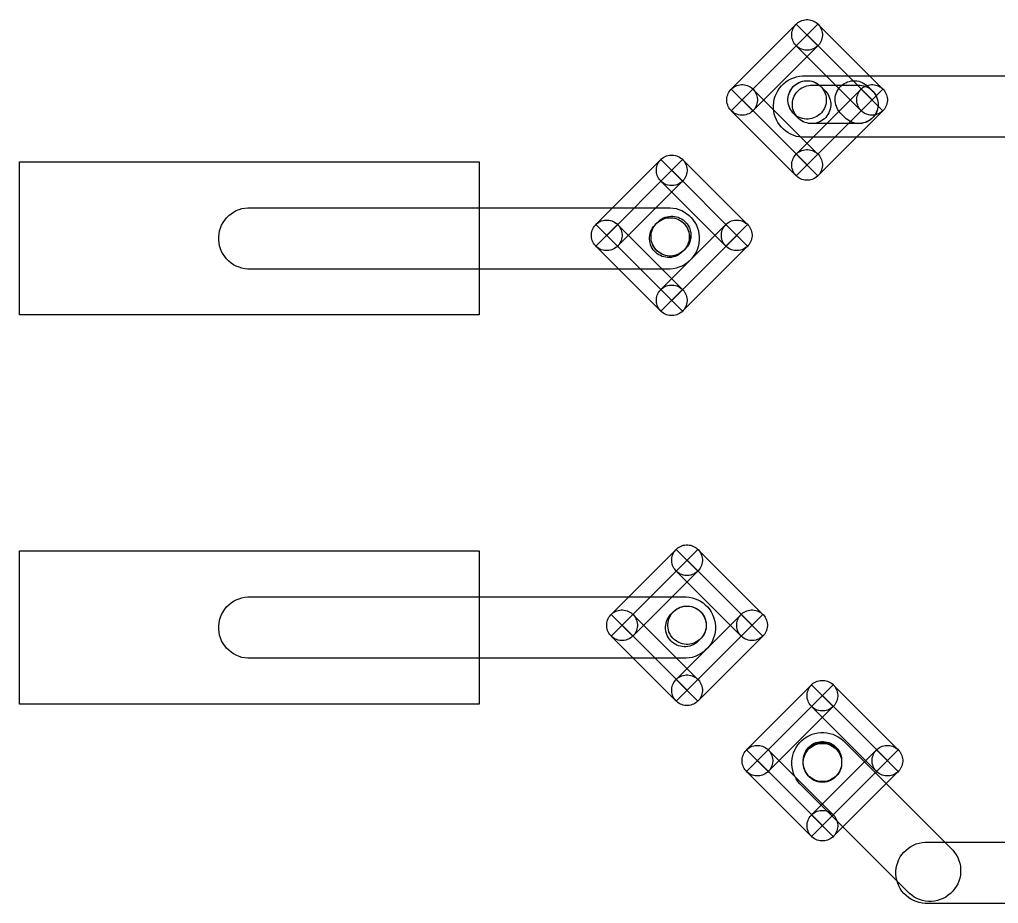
# Model space of a CAD drawing. Extents: x 125179 to 173800, y -108200 to -87800.
# Drawn here: x 125179 to 131569, y -101100 to -95332 of the extents above; entities that cross this region are included whole.
import ezdxf

# ---------------------------------------------------------------- set-up
doc = ezdxf.new("R2010")
doc.units = 0
doc.layers.add('L2D0_Cu1', color=1, linetype='CONTINUOUS')

msp = doc.modelspace()

# ---------------------------------------------------------------- linework, layer by layer
at = {"layer": 'L2D0_Cu1'}
for points in [[(130314.985, -95531.974), (130305.219, -95531.012), (130295.594, -95529.097), (130286.203, -95526.248), (130277.136, -95522.493), (130268.482, -95517.867), (130260.322, -95512.415), (130252.736, -95506.189), (130245.797, -95499.25), (130239.571, -95491.664), (130234.119, -95483.504), (130229.493, -95474.85), (130225.738, -95465.783), (130222.889, -95456.392), (130220.974, -95446.767), (130220.012, -95437.001), (130220.012, -95427.187), (130220.974, -95417.421), (130222.889, -95407.796), (130225.738, -95398.405), (130229.493, -95389.338), (130234.119, -95380.684), (130239.571, -95372.524), (130245.797, -95364.938), (130252.736, -95357.999), (130260.322, -95351.773), (130268.482, -95346.321), (130277.136, -95341.695), (130286.203, -95337.94), (130295.594, -95335.091), (130305.219, -95333.176), (130314.985, -95332.214), (130324.799, -95332.214), (130334.565, -95333.176), (130344.19, -95335.091), (130353.581, -95337.94), (130362.648, -95341.695), (130371.302, -95346.321), (130379.462, -95351.773), (130387.048, -95357.999), (130393.987, -95364.938), (130400.213, -95372.524), (130405.665, -95380.684), (130410.291, -95389.338), (130414.046, -95398.405), (130416.895, -95407.796), (130418.81, -95417.421), (130419.772, -95427.187), (130419.772, -95437.001), (130418.81, -95446.767), (130416.895, -95456.392), (130414.046, -95465.783), (130410.291, -95474.85), (130405.665, -95483.504), (130400.213, -95491.664), (130393.987, -95499.25), (130387.048, -95506.189), (130379.462, -95512.415), (130371.302, -95517.867), (130362.648, -95522.493), (130353.581, -95526.248), (130344.19, -95529.097), (130334.565, -95531.012), (130324.799, -95531.974)], [(129966.339, -95927.069), (129824.917, -95785.647), (130249.181, -95361.383), (130390.603, -95502.805)], [(130673.445, -95927.069), (130249.181, -95502.805), (130390.603, -95361.383), (130814.867, -95785.647)], [(130319.892, -96280.622), (129895.628, -95856.358), (130319.892, -95432.094), (130744.156, -95856.358)], [(129890.721, -95956.238), (129880.955, -95955.276), (129871.33, -95953.361), (129861.939, -95950.512), (129852.872, -95946.757), (129844.218, -95942.131), (129836.058, -95936.679), (129828.472, -95930.453), (129821.533, -95923.514), (129815.307, -95915.928), (129809.855, -95907.768), (129805.229, -95899.114), (129801.474, -95890.047), (129798.625, -95880.656), (129796.71, -95871.031), (129795.748, -95861.265), (129795.748, -95851.451), (129796.71, -95841.685), (129798.625, -95832.06), (129801.474, -95822.669), (129805.229, -95813.602), (129809.855, -95804.948), (129815.307, -95796.788), (129821.533, -95789.202), (129828.472, -95782.263), (129836.058, -95776.037), (129844.218, -95770.585), (129852.872, -95765.959), (129861.939, -95762.204), (129871.33, -95759.355), (129880.955, -95757.44), (129890.721, -95756.478), (129900.535, -95756.478), (129910.301, -95757.44), (129919.926, -95759.355), (129929.317, -95762.204), (129938.384, -95765.959), (129947.038, -95770.585), (129955.198, -95776.037), (129962.784, -95782.263), (129969.723, -95789.202), (129975.949, -95796.788), (129981.401, -95804.948), (129986.027, -95813.602), (129989.782, -95822.669), (129992.631, -95832.06), (129994.546, -95841.685), (129995.508, -95851.451), (129995.508, -95861.265), (129994.546, -95871.031), (129992.631, -95880.656), (129989.782, -95890.047), (129986.027, -95899.114), (129981.401, -95907.768), (129975.949, -95915.928), (129969.723, -95923.514), (129962.784, -95930.453), (129955.198, -95936.679), (129947.038, -95942.131), (129938.384, -95946.757), (129929.317, -95950.512), (129919.926, -95953.361), (129910.301, -95955.276), (129900.535, -95956.238)], [(130313.709, -95981.4), (130301.487, -95980.196), (130289.441, -95977.8), (130277.688, -95974.235), (130266.341, -95969.535), (130255.51, -95963.745), (130245.298, -95956.922), (130235.804, -95949.131), (130227.119, -95940.446), (130219.328, -95930.952), (130212.505, -95920.74), (130206.715, -95909.909), (130202.015, -95898.562), (130198.45, -95886.809), (130196.054, -95874.763), (130194.85, -95862.541), (130194.85, -95850.259), (130196.054, -95838.037), (130198.45, -95825.991), (130202.015, -95814.238), (130206.715, -95802.891), (130212.505, -95792.06), (130219.328, -95781.848), (130227.119, -95772.354), (130235.804, -95763.669), (130245.298, -95755.878), (130255.51, -95749.055), (130266.341, -95743.265), (130277.688, -95738.565), (130289.441, -95735), (130301.487, -95732.604), (130313.709, -95731.4), (130326.091, -95731.4), (130338.313, -95732.604), (130350.359, -95735), (130362.112, -95738.565), (130373.459, -95743.265), (130384.29, -95749.055), (130394.502, -95755.878), (130403.996, -95763.669), (130412.681, -95772.354), (130420.472, -95781.848), (130427.295, -95792.06), (130433.085, -95802.891), (130437.785, -95814.238), (130441.35, -95825.991), (130443.746, -95838.037), (130444.95, -95850.259), (130444.95, -95862.541), (130443.746, -95874.763), (130441.35, -95886.809), (130437.785, -95898.562), (130433.085, -95909.909), (130427.295, -95920.74), (130420.472, -95930.952), (130412.681, -95940.446), (130403.996, -95949.131), (130394.502, -95956.922), (130384.29, -95963.745), (130373.459, -95969.535), (130362.112, -95974.235), (130350.359, -95977.8), (130338.313, -95980.196), (130326.091, -95981.4)], [(130354.448, -96010.73), (130342.166, -96010.667), (130329.95, -96009.4), (130317.917, -96006.942), (130306.182, -96003.316), (130294.86, -95998.558), (130284.058, -95992.713), (130273.882, -95985.837), (130264.428, -95977.997), (130226.788, -95939.968), (130219.046, -95930.434), (130212.275, -95920.187), (130206.541, -95909.326), (130201.9, -95897.955), (130198.395, -95886.184), (130196.061, -95874.126), (130194.92, -95861.898), (130194.983, -95849.616), (130196.25, -95837.4), (130198.708, -95825.367), (130202.334, -95813.632), (130207.092, -95802.31), (130212.937, -95791.508), (130219.813, -95781.332), (130227.653, -95771.878), (130236.382, -95763.238), (130245.916, -95755.496), (130256.163, -95748.725), (130267.024, -95742.991), (130278.395, -95738.35), (130290.166, -95734.845), (130302.224, -95732.511), (130314.452, -95731.37), (130326.734, -95731.433), (130338.95, -95732.7), (130350.983, -95735.158), (130362.718, -95738.784), (130374.04, -95743.542), (130384.842, -95749.387), (130395.018, -95756.263), (130404.472, -95764.103), (130442.112, -95802.132), (130449.854, -95811.666), (130456.625, -95821.913), (130462.359, -95832.774), (130467, -95844.145), (130470.505, -95855.916), (130472.839, -95867.974), (130473.98, -95880.202), (130473.917, -95892.484), (130472.65, -95904.7), (130470.192, -95916.733), (130466.566, -95928.468), (130461.808, -95939.79), (130455.963, -95950.592), (130449.087, -95960.768), (130441.247, -95970.222), (130432.518, -95978.862), (130422.984, -95986.604), (130412.737, -95993.375), (130401.876, -95999.109), (130390.505, -96003.75), (130378.734, -96007.255), (130366.676, -96009.589)], [(130342.809, -96010.7), (130330.587, -96009.496), (130318.541, -96007.1), (130306.788, -96003.535), (130295.441, -95998.835), (130284.61, -95993.045), (130274.398, -95986.222), (130264.904, -95978.431), (130256.219, -95969.746), (130248.428, -95960.252), (130241.605, -95950.04), (130235.815, -95939.209), (130231.115, -95927.862), (130227.55, -95916.109), (130225.154, -95904.063), (130223.95, -95891.841), (130223.95, -95879.559), (130225.154, -95867.337), (130227.55, -95855.291), (130231.115, -95843.538), (130235.815, -95832.191), (130241.605, -95821.36), (130248.428, -95811.148), (130256.219, -95801.654), (130264.904, -95792.969), (130274.398, -95785.178), (130284.61, -95778.355), (130295.441, -95772.565), (130306.788, -95767.865), (130318.541, -95764.3), (130330.587, -95761.904), (130342.809, -95760.7), (130664.091, -95760.7), (130676.313, -95761.904), (130688.359, -95764.3), (130700.112, -95767.865), (130711.459, -95772.565), (130722.29, -95778.355), (130732.502, -95785.178), (130741.996, -95792.969), (130750.681, -95801.654), (130758.472, -95811.148), (130765.295, -95821.36), (130771.085, -95832.191), (130775.785, -95843.538), (130779.35, -95855.291), (130781.746, -95867.337), (130782.95, -95879.559), (130782.95, -95891.841), (130781.746, -95904.063), (130779.35, -95916.109), (130775.785, -95927.862), (130771.085, -95939.209), (130765.295, -95950.04), (130758.472, -95960.252), (130750.681, -95969.746), (130741.996, -95978.431), (130732.502, -95986.222), (130722.29, -95993.045), (130711.459, -95998.835), (130700.112, -96003.535), (130688.359, -96007.1), (130676.313, -96009.496), (130664.091, -96010.7)], [(130653.285, -96010.764), (130641.049, -96009.704), (130628.976, -96007.451), (130617.182, -96004.024), (130605.78, -95999.459), (130594.881, -95993.797), (130584.589, -95987.095), (130575.004, -95979.416), (130536.218, -95941.535), (130528.315, -95932.134), (130521.372, -95922.003), (130515.455, -95911.241), (130510.621, -95899.95), (130506.917, -95888.24), (130504.379, -95876.223), (130503.031, -95864.016), (130502.886, -95851.735), (130503.946, -95839.499), (130506.199, -95827.426), (130509.626, -95815.632), (130514.191, -95804.23), (130519.853, -95793.331), (130526.555, -95783.039), (130534.234, -95773.454), (130542.815, -95764.668), (130552.216, -95756.765), (130562.347, -95749.822), (130573.109, -95743.905), (130584.4, -95739.071), (130596.11, -95735.367), (130608.127, -95732.829), (130620.334, -95731.481), (130632.615, -95731.336), (130644.851, -95732.396), (130656.924, -95734.649), (130668.718, -95738.076), (130680.12, -95742.641), (130691.019, -95748.303), (130701.311, -95755.005), (130710.896, -95762.684), (130749.682, -95800.565), (130757.585, -95809.966), (130764.528, -95820.097), (130770.445, -95830.859), (130775.279, -95842.15), (130778.983, -95853.86), (130781.521, -95865.877), (130782.869, -95878.084), (130783.014, -95890.365), (130781.954, -95902.601), (130779.701, -95914.674), (130776.274, -95926.468), (130771.709, -95937.87), (130766.047, -95948.769), (130759.345, -95959.061), (130751.666, -95968.646), (130743.085, -95977.432), (130733.684, -95985.335), (130723.553, -95992.278), (130712.791, -95998.195), (130701.5, -96003.029), (130689.79, -96006.733), (130677.773, -96009.271), (130665.566, -96010.619)], [(130739.249, -95956.238), (130729.483, -95955.276), (130719.858, -95953.361), (130710.467, -95950.512), (130701.4, -95946.757), (130692.746, -95942.131), (130684.586, -95936.679), (130677, -95930.453), (130670.061, -95923.514), (130663.835, -95915.928), (130658.383, -95907.768), (130653.757, -95899.114), (130650.002, -95890.047), (130647.153, -95880.656), (130645.238, -95871.031), (130644.276, -95861.265), (130644.276, -95851.451), (130645.238, -95841.685), (130647.153, -95832.06), (130650.002, -95822.669), (130653.757, -95813.602), (130658.383, -95804.948), (130663.835, -95796.788), (130670.061, -95789.202), (130677, -95782.263), (130684.586, -95776.037), (130692.746, -95770.585), (130701.4, -95765.959), (130710.467, -95762.204), (130719.858, -95759.355), (130729.483, -95757.44), (130739.249, -95756.478), (130749.063, -95756.478), (130758.829, -95757.44), (130768.454, -95759.355), (130777.845, -95762.204), (130786.912, -95765.959), (130795.566, -95770.585), (130803.726, -95776.037), (130811.312, -95782.263), (130818.251, -95789.202), (130824.477, -95796.788), (130829.929, -95804.948), (130834.555, -95813.602), (130838.31, -95822.669), (130841.159, -95832.06), (130843.074, -95841.685), (130844.036, -95851.451), (130844.036, -95861.265), (130843.074, -95871.031), (130841.159, -95880.656), (130838.31, -95890.047), (130834.555, -95899.114), (130829.929, -95907.768), (130824.477, -95915.928), (130818.251, -95923.514), (130811.312, -95930.453), (130803.726, -95936.679), (130795.566, -95942.131), (130786.912, -95946.757), (130777.845, -95950.512), (130768.454, -95953.361), (130758.829, -95955.276), (130749.063, -95956.238)], [(130249.181, -96351.333), (129824.917, -95927.069), (129966.339, -95785.647), (130390.603, -96209.911)], [(130390.603, -96351.333), (130249.181, -96209.911), (130673.445, -95785.647), (130814.867, -95927.069)], [(129431.101, -96415.858), (129421.335, -96414.896), (129411.71, -96412.981), (129402.319, -96410.132), (129393.252, -96406.377), (129384.598, -96401.751), (129376.438, -96396.299), (129368.852, -96390.073), (129361.913, -96383.134), (129355.687, -96375.548), (129350.235, -96367.388), (129345.609, -96358.734), (129341.854, -96349.667), (129339.005, -96340.276), (129337.09, -96330.651), (129336.128, -96320.885), (129336.128, -96311.071), (129337.09, -96301.305), (129339.005, -96291.68), (129341.854, -96282.289), (129345.609, -96273.222), (129350.235, -96264.568), (129355.687, -96256.408), (129361.913, -96248.822), (129368.852, -96241.883), (129376.438, -96235.657), (129384.598, -96230.205), (129393.252, -96225.579), (129402.319, -96221.824), (129411.71, -96218.975), (129421.335, -96217.06), (129431.101, -96216.098), (129440.915, -96216.098), (129450.681, -96217.06), (129460.306, -96218.975), (129469.697, -96221.824), (129478.764, -96225.579), (129487.418, -96230.205), (129495.578, -96235.657), (129503.164, -96241.883), (129510.103, -96248.822), (129516.329, -96256.408), (129521.781, -96264.568), (129526.407, -96273.222), (129530.162, -96282.289), (129533.011, -96291.68), (129534.926, -96301.305), (129535.888, -96311.071), (129535.888, -96320.885), (129534.926, -96330.651), (129533.011, -96340.276), (129530.162, -96349.667), (129526.407, -96358.734), (129521.781, -96367.388), (129516.329, -96375.548), (129510.103, -96383.134), (129503.164, -96390.073), (129495.578, -96396.299), (129487.418, -96401.751), (129478.764, -96406.377), (129469.697, -96410.132), (129460.306, -96412.981), (129450.681, -96414.896), (129440.915, -96415.858)], [(130314.985, -96380.502), (130305.219, -96379.54), (130295.594, -96377.625), (130286.203, -96374.776), (130277.136, -96371.021), (130268.482, -96366.395), (130260.322, -96360.943), (130252.736, -96354.717), (130245.797, -96347.778), (130239.571, -96340.192), (130234.119, -96332.032), (130229.493, -96323.378), (130225.738, -96314.311), (130222.889, -96304.92), (130220.974, -96295.295), (130220.012, -96285.529), (130220.012, -96275.715), (130220.974, -96265.949), (130222.889, -96256.324), (130225.738, -96246.933), (130229.493, -96237.866), (130234.119, -96229.212), (130239.571, -96221.052), (130245.797, -96213.466), (130252.736, -96206.527), (130260.322, -96200.301), (130268.482, -96194.849), (130277.136, -96190.223), (130286.203, -96186.468), (130295.594, -96183.619), (130305.219, -96181.704), (130314.985, -96180.742), (130324.799, -96180.742), (130334.565, -96181.704), (130344.19, -96183.619), (130353.581, -96186.468), (130362.648, -96190.223), (130371.302, -96194.849), (130379.462, -96200.301), (130387.048, -96206.527), (130393.987, -96213.466), (130400.213, -96221.052), (130405.665, -96229.212), (130410.291, -96237.866), (130414.046, -96246.933), (130416.895, -96256.324), (130418.81, -96265.949), (130419.772, -96275.715), (130419.772, -96285.529), (130418.81, -96295.295), (130416.895, -96304.92), (130414.046, -96314.311), (130410.291, -96323.378), (130405.665, -96332.032), (130400.213, -96340.192), (130393.987, -96347.778), (130387.048, -96354.717), (130379.462, -96360.943), (130371.302, -96366.395), (130362.648, -96371.021), (130353.581, -96374.776), (130344.19, -96377.625), (130334.565, -96379.54), (130324.799, -96380.502)], [(125179.05, -97260), (125179.05, -96260), (128179.05, -96260), (128179.05, -97260)], [(129082.455, -96810.953), (128941.033, -96669.531), (129365.297, -96245.267), (129506.719, -96386.689)], [(129789.561, -96810.953), (129365.297, -96386.689), (129506.719, -96245.267), (129930.983, -96669.531)], [(129436.008, -97164.506), (129011.744, -96740.242), (129436.008, -96315.978), (129860.272, -96740.242)], [(126669.225, -96960), (126649.669, -96958.074), (126630.395, -96954.24), (126611.591, -96948.536), (126593.436, -96941.016), (126576.105, -96931.753), (126559.766, -96920.835), (126544.576, -96908.369), (126530.681, -96894.474), (126518.215, -96879.284), (126507.297, -96862.945), (126498.034, -96845.614), (126490.514, -96827.459), (126484.81, -96808.655), (126480.976, -96789.381), (126479.05, -96769.825), (126479.05, -96750.175), (126480.976, -96730.619), (126484.81, -96711.345), (126490.514, -96692.541), (126498.034, -96674.386), (126507.297, -96657.055), (126518.215, -96640.716), (126530.681, -96625.526), (126544.576, -96611.631), (126559.766, -96599.165), (126576.105, -96588.247), (126593.436, -96578.984), (126611.591, -96571.464), (126630.395, -96565.76), (126649.669, -96561.926), (126669.225, -96560), (129425.775, -96560), (129445.331, -96561.926), (129464.605, -96565.76), (129483.409, -96571.464), (129501.564, -96578.984), (129518.895, -96588.247), (129535.234, -96599.165), (129550.424, -96611.631), (129564.319, -96625.526), (129576.785, -96640.716), (129587.703, -96657.055), (129596.966, -96674.386), (129604.486, -96692.541), (129610.19, -96711.345), (129614.024, -96730.619), (129615.95, -96750.175), (129615.95, -96769.825), (129614.024, -96789.381), (129610.19, -96808.655), (129604.486, -96827.459), (129596.966, -96845.614), (129587.703, -96862.945), (129576.785, -96879.284), (129564.319, -96894.474), (129550.424, -96908.369), (129535.234, -96920.835), (129518.895, -96931.753), (129501.564, -96941.016), (129483.409, -96948.536), (129464.605, -96954.24), (129445.331, -96958.074), (129425.775, -96960)], [(129006.837, -96840.122), (128997.071, -96839.16), (128987.446, -96837.245), (128978.055, -96834.396), (128968.988, -96830.641), (128960.334, -96826.015), (128952.174, -96820.563), (128944.588, -96814.337), (128937.649, -96807.398), (128931.423, -96799.812), (128925.971, -96791.652), (128921.345, -96782.998), (128917.59, -96773.931), (128914.741, -96764.54), (128912.826, -96754.915), (128911.864, -96745.149), (128911.864, -96735.335), (128912.826, -96725.569), (128914.741, -96715.944), (128917.59, -96706.553), (128921.345, -96697.486), (128925.971, -96688.832), (128931.423, -96680.672), (128937.649, -96673.086), (128944.588, -96666.147), (128952.174, -96659.921), (128960.334, -96654.469), (128968.988, -96649.843), (128978.055, -96646.088), (128987.446, -96643.239), (128997.071, -96641.324), (129006.837, -96640.362), (129016.651, -96640.362), (129026.417, -96641.324), (129036.042, -96643.239), (129045.433, -96646.088), (129054.5, -96649.843), (129063.154, -96654.469), (129071.314, -96659.921), (129078.9, -96666.147), (129085.839, -96673.086), (129092.065, -96680.672), (129097.517, -96688.832), (129102.143, -96697.486), (129105.898, -96706.553), (129108.747, -96715.944), (129110.662, -96725.569), (129111.624, -96735.335), (129111.624, -96745.149), (129110.662, -96754.915), (129108.747, -96764.54), (129105.898, -96773.931), (129102.143, -96782.998), (129097.517, -96791.652), (129092.065, -96799.812), (129085.839, -96807.398), (129078.9, -96814.337), (129071.314, -96820.563), (129063.154, -96826.015), (129054.5, -96830.641), (129045.433, -96834.396), (129036.042, -96837.245), (129026.417, -96839.16), (129016.651, -96840.122)], [(129365.297, -97235.217), (128941.033, -96810.953), (129082.455, -96669.531), (129506.719, -97093.795)], [(129421.463, -96885.029), (129409.181, -96884.968), (129396.965, -96883.702), (129384.931, -96881.246), (129373.196, -96877.622), (129361.873, -96872.865), (129351.071, -96867.021), (129340.894, -96860.146), (129331.439, -96852.307), (129322.798, -96843.579), (129315.055, -96834.046), (129308.283, -96823.8), (129302.548, -96812.94), (129297.905, -96801.569), (129294.399, -96789.799), (129292.063, -96777.741), (129290.921, -96765.513), (129290.982, -96753.231), (129292.248, -96741.015), (129294.704, -96728.981), (129298.328, -96717.246), (129303.085, -96705.923), (129308.929, -96695.121), (129315.804, -96684.944), (129323.643, -96675.489), (129342.371, -96656.948), (129351.904, -96649.205), (129362.15, -96642.433), (129373.01, -96636.698), (129384.381, -96632.055), (129396.151, -96628.549), (129408.209, -96626.213), (129420.437, -96625.071), (129432.719, -96625.132), (129444.935, -96626.398), (129456.969, -96628.854), (129468.704, -96632.478), (129480.027, -96637.235), (129490.829, -96643.079), (129501.006, -96649.954), (129510.461, -96657.793), (129519.102, -96666.521), (129526.845, -96676.054), (129533.617, -96686.3), (129539.352, -96697.16), (129543.995, -96708.531), (129547.501, -96720.301), (129549.837, -96732.359), (129550.979, -96744.587), (129550.918, -96756.869), (129549.652, -96769.085), (129547.196, -96781.119), (129543.572, -96792.854), (129538.815, -96804.177), (129532.971, -96814.979), (129526.096, -96825.156), (129518.257, -96834.611), (129499.529, -96853.152), (129489.996, -96860.895), (129479.75, -96867.667), (129468.89, -96873.402), (129457.519, -96878.045), (129445.749, -96881.551), (129433.691, -96883.887)], [(129431.463, -96875.129), (129419.181, -96875.068), (129406.965, -96873.802), (129394.931, -96871.346), (129383.196, -96867.722), (129371.873, -96862.965), (129361.071, -96857.121), (129350.894, -96850.246), (129341.439, -96842.407), (129332.798, -96833.679), (129325.055, -96824.146), (129318.283, -96813.9), (129312.548, -96803.04), (129307.905, -96791.669), (129304.399, -96779.899), (129302.063, -96767.841), (129300.921, -96755.613), (129300.982, -96743.331), (129302.248, -96731.115), (129304.704, -96719.081), (129308.328, -96707.346), (129313.085, -96696.023), (129318.929, -96685.221), (129325.804, -96675.044), (129333.643, -96665.589), (129352.371, -96647.048), (129361.904, -96639.305), (129372.15, -96632.533), (129383.01, -96626.798), (129394.381, -96622.155), (129406.151, -96618.649), (129418.209, -96616.313), (129430.437, -96615.171), (129442.719, -96615.232), (129454.935, -96616.498), (129466.969, -96618.954), (129478.704, -96622.578), (129490.027, -96627.335), (129500.829, -96633.179), (129511.006, -96640.054), (129520.461, -96647.893), (129529.102, -96656.621), (129536.845, -96666.154), (129543.617, -96676.4), (129549.352, -96687.26), (129553.995, -96698.631), (129557.501, -96710.401), (129559.837, -96722.459), (129560.979, -96734.687), (129560.918, -96746.969), (129559.652, -96759.185), (129557.196, -96771.219), (129553.572, -96782.954), (129548.815, -96794.277), (129542.971, -96805.079), (129536.096, -96815.256), (129528.257, -96824.711), (129509.529, -96843.252), (129499.996, -96850.995), (129489.75, -96857.767), (129478.89, -96863.502), (129467.519, -96868.145), (129455.749, -96871.651), (129443.691, -96873.987)], [(129419.809, -96875.1), (129407.587, -96873.896), (129395.541, -96871.5), (129383.788, -96867.935), (129372.441, -96863.235), (129361.61, -96857.445), (129351.398, -96850.622), (129341.904, -96842.831), (129333.219, -96834.146), (129325.428, -96824.652), (129318.605, -96814.44), (129312.815, -96803.609), (129308.115, -96792.262), (129304.55, -96780.509), (129302.154, -96768.463), (129300.95, -96756.241), (129300.95, -96743.959), (129302.154, -96731.737), (129304.55, -96719.691), (129308.115, -96707.938), (129312.815, -96696.591), (129318.605, -96685.76), (129325.428, -96675.548), (129333.219, -96666.054), (129341.904, -96657.369), (129351.398, -96649.578), (129361.61, -96642.755), (129372.441, -96636.965), (129383.788, -96632.265), (129395.541, -96628.7), (129407.587, -96626.304), (129419.809, -96625.1), (129432.291, -96625.1), (129444.513, -96626.304), (129456.559, -96628.7), (129468.312, -96632.265), (129479.659, -96636.965), (129490.49, -96642.755), (129500.702, -96649.578), (129510.196, -96657.369), (129518.881, -96666.054), (129526.672, -96675.548), (129533.495, -96685.76), (129539.285, -96696.591), (129543.985, -96707.938), (129547.55, -96719.691), (129549.946, -96731.737), (129551.15, -96743.959), (129551.15, -96756.241), (129549.946, -96768.463), (129547.55, -96780.509), (129543.985, -96792.262), (129539.285, -96803.609), (129533.495, -96814.44), (129526.672, -96824.652), (129518.881, -96834.146), (129510.196, -96842.831), (129500.702, -96850.622), (129490.49, -96857.445), (129479.659, -96863.235), (129468.312, -96867.935), (129456.559, -96871.5), (129444.513, -96873.896), (129432.291, -96875.1)], [(129420.009, -96875.1), (129407.787, -96873.896), (129395.741, -96871.5), (129383.988, -96867.935), (129372.641, -96863.235), (129361.81, -96857.445), (129351.598, -96850.622), (129342.104, -96842.831), (129333.419, -96834.146), (129325.628, -96824.652), (129318.805, -96814.44), (129313.015, -96803.609), (129308.315, -96792.262), (129304.75, -96780.509), (129302.354, -96768.463), (129301.15, -96756.241), (129301.15, -96743.959), (129302.354, -96731.737), (129304.75, -96719.691), (129308.315, -96707.938), (129313.015, -96696.591), (129318.805, -96685.76), (129325.628, -96675.548), (129333.419, -96666.054), (129352.004, -96647.469), (129361.498, -96639.678), (129371.71, -96632.855), (129382.541, -96627.065), (129393.888, -96622.365), (129405.641, -96618.8), (129417.687, -96616.404), (129429.909, -96615.2), (129442.191, -96615.2), (129454.413, -96616.404), (129466.459, -96618.8), (129478.212, -96622.365), (129489.559, -96627.065), (129500.39, -96632.855), (129510.602, -96639.678), (129520.096, -96647.469), (129528.781, -96656.154), (129536.572, -96665.648), (129543.395, -96675.86), (129549.185, -96686.691), (129553.885, -96698.038), (129557.45, -96709.791), (129559.846, -96721.837), (129561.05, -96734.059), (129561.05, -96746.341), (129559.846, -96758.563), (129557.45, -96770.609), (129553.885, -96782.362), (129549.185, -96793.709), (129543.395, -96804.54), (129536.572, -96814.752), (129528.781, -96824.246), (129510.196, -96842.831), (129500.702, -96850.622), (129490.49, -96857.445), (129479.659, -96863.235), (129468.312, -96867.935), (129456.559, -96871.5), (129444.513, -96873.896), (129432.291, -96875.1)], [(129506.719, -97235.217), (129365.297, -97093.795), (129789.561, -96669.531), (129930.983, -96810.953)], [(129855.365, -96840.122), (129845.599, -96839.16), (129835.974, -96837.245), (129826.583, -96834.396), (129817.516, -96830.641), (129808.862, -96826.015), (129800.702, -96820.563), (129793.116, -96814.337), (129786.177, -96807.398), (129779.951, -96799.812), (129774.499, -96791.652), (129769.873, -96782.998), (129766.118, -96773.931), (129763.269, -96764.54), (129761.354, -96754.915), (129760.392, -96745.149), (129760.392, -96735.335), (129761.354, -96725.569), (129763.269, -96715.944), (129766.118, -96706.553), (129769.873, -96697.486), (129774.499, -96688.832), (129779.951, -96680.672), (129786.177, -96673.086), (129793.116, -96666.147), (129800.702, -96659.921), (129808.862, -96654.469), (129817.516, -96649.843), (129826.583, -96646.088), (129835.974, -96643.239), (129845.599, -96641.324), (129855.365, -96640.362), (129865.179, -96640.362), (129874.945, -96641.324), (129884.57, -96643.239), (129893.961, -96646.088), (129903.028, -96649.843), (129911.682, -96654.469), (129919.842, -96659.921), (129927.428, -96666.147), (129934.367, -96673.086), (129940.593, -96680.672), (129946.045, -96688.832), (129950.671, -96697.486), (129954.426, -96706.553), (129957.275, -96715.944), (129959.19, -96725.569), (129960.152, -96735.335), (129960.152, -96745.149), (129959.19, -96754.915), (129957.275, -96764.54), (129954.426, -96773.931), (129950.671, -96782.998), (129946.045, -96791.652), (129940.593, -96799.812), (129934.367, -96807.398), (129927.428, -96814.337), (129919.842, -96820.563), (129911.682, -96826.015), (129903.028, -96830.641), (129893.961, -96834.396), (129884.57, -96837.245), (129874.945, -96839.16), (129865.179, -96840.122)], [(129431.101, -97264.386), (129421.335, -97263.424), (129411.71, -97261.509), (129402.319, -97258.66), (129393.252, -97254.905), (129384.598, -97250.279), (129376.438, -97244.827), (129368.852, -97238.601), (129361.913, -97231.662), (129355.687, -97224.076), (129350.235, -97215.916), (129345.609, -97207.262), (129341.854, -97198.195), (129339.005, -97188.804), (129337.09, -97179.179), (129336.128, -97169.413), (129336.128, -97159.599), (129337.09, -97149.833), (129339.005, -97140.208), (129341.854, -97130.817), (129345.609, -97121.75), (129350.235, -97113.096), (129355.687, -97104.936), (129361.913, -97097.35), (129368.852, -97090.411), (129376.438, -97084.185), (129384.598, -97078.733), (129393.252, -97074.107), (129402.319, -97070.352), (129411.71, -97067.503), (129421.335, -97065.588), (129431.101, -97064.626), (129440.915, -97064.626), (129450.681, -97065.588), (129460.306, -97067.503), (129469.697, -97070.352), (129478.764, -97074.107), (129487.418, -97078.733), (129495.578, -97084.185), (129503.164, -97090.411), (129510.103, -97097.35), (129516.329, -97104.936), (129521.781, -97113.096), (129526.407, -97121.75), (129530.162, -97130.817), (129533.011, -97140.208), (129534.926, -97149.833), (129535.888, -97159.599), (129535.888, -97169.413), (129534.926, -97179.179), (129533.011, -97188.804), (129530.162, -97198.195), (129526.407, -97207.262), (129521.781, -97215.916), (129516.329, -97224.076), (129510.103, -97231.662), (129503.164, -97238.601), (129495.578, -97244.827), (129487.418, -97250.279), (129478.764, -97254.905), (129469.697, -97258.66), (129460.306, -97261.509), (129450.681, -97263.424), (129440.915, -97264.386)], [(129531.101, -98960.074), (129521.335, -98959.112), (129511.71, -98957.197), (129502.319, -98954.348), (129493.252, -98950.593), (129484.598, -98945.967), (129476.438, -98940.515), (129468.852, -98934.289), (129461.913, -98927.35), (129455.687, -98919.764), (129450.235, -98911.604), (129445.609, -98902.95), (129441.854, -98893.883), (129439.005, -98884.492), (129437.09, -98874.867), (129436.128, -98865.101), (129436.128, -98855.287), (129437.09, -98845.521), (129439.005, -98835.896), (129441.854, -98826.505), (129445.609, -98817.438), (129450.235, -98808.784), (129455.687, -98800.624), (129461.913, -98793.038), (129468.852, -98786.099), (129476.438, -98779.873), (129484.598, -98774.421), (129493.252, -98769.795), (129502.319, -98766.04), (129511.71, -98763.191), (129521.335, -98761.276), (129531.101, -98760.314), (129540.915, -98760.314), (129550.681, -98761.276), (129560.306, -98763.191), (129569.697, -98766.04), (129578.764, -98769.795), (129587.418, -98774.421), (129595.578, -98779.873), (129603.164, -98786.099), (129610.103, -98793.038), (129616.329, -98800.624), (129621.781, -98808.784), (129626.407, -98817.438), (129630.162, -98826.505), (129633.011, -98835.896), (129634.926, -98845.521), (129635.888, -98855.287), (129635.888, -98865.101), (129634.926, -98874.867), (129633.011, -98884.492), (129630.162, -98893.883), (129626.407, -98902.95), (129621.781, -98911.604), (129616.329, -98919.764), (129610.103, -98927.35), (129603.164, -98934.289), (129595.578, -98940.515), (129587.418, -98945.967), (129578.764, -98950.593), (129569.697, -98954.348), (129560.306, -98957.197), (129550.681, -98959.112), (129540.915, -98960.074)], [(125179.05, -99800), (125179.05, -98800), (128179.05, -98800), (128179.05, -99800)], [(129182.455, -99355.169), (129041.033, -99213.747), (129465.297, -98789.483), (129606.719, -98930.905)], [(129889.561, -99355.169), (129465.297, -98930.905), (129606.719, -98789.483), (130030.983, -99213.747)], [(129536.008, -99708.722), (129111.744, -99284.458), (129536.008, -98860.194), (129960.272, -99284.458)], [(126669.225, -99500), (126649.669, -99498.074), (126630.395, -99494.24), (126611.591, -99488.536), (126593.436, -99481.016), (126576.105, -99471.753), (126559.766, -99460.835), (126544.576, -99448.369), (126530.681, -99434.474), (126518.215, -99419.284), (126507.297, -99402.945), (126498.034, -99385.614), (126490.514, -99367.459), (126484.81, -99348.655), (126480.976, -99329.381), (126479.05, -99309.825), (126479.05, -99290.175), (126480.976, -99270.619), (126484.81, -99251.345), (126490.514, -99232.541), (126498.034, -99214.386), (126507.297, -99197.055), (126518.215, -99180.716), (126530.681, -99165.526), (126544.576, -99151.631), (126559.766, -99139.165), (126576.105, -99128.247), (126593.436, -99118.984), (126611.591, -99111.464), (126630.395, -99105.76), (126649.669, -99101.926), (126669.225, -99100), (129530.775, -99100), (129550.331, -99101.926), (129569.605, -99105.76), (129588.409, -99111.464), (129606.564, -99118.984), (129623.895, -99128.247), (129640.234, -99139.165), (129655.424, -99151.631), (129669.319, -99165.526), (129681.785, -99180.716), (129692.703, -99197.055), (129701.966, -99214.386), (129709.486, -99232.541), (129715.19, -99251.345), (129719.024, -99270.619), (129720.95, -99290.175), (129720.95, -99309.825), (129719.024, -99329.381), (129715.19, -99348.655), (129709.486, -99367.459), (129701.966, -99385.614), (129692.703, -99402.945), (129681.785, -99419.284), (129669.319, -99434.474), (129655.424, -99448.369), (129640.234, -99460.835), (129623.895, -99471.753), (129606.564, -99481.016), (129588.409, -99488.536), (129569.605, -99494.24), (129550.331, -99498.074), (129530.775, -99500)], [(129516.859, -99425.084), (129504.618, -99424.081), (129492.535, -99421.882), (129480.725, -99418.51), (129469.303, -99413.997), (129458.378, -99408.386), (129448.055, -99401.731), (129438.435, -99394.096), (129429.609, -99385.555), (129421.663, -99376.19), (129414.674, -99366.091), (129408.707, -99355.356), (129403.822, -99344.088), (129400.065, -99332.395), (129397.471, -99320.39), (129396.067, -99308.189), (129395.866, -99295.909), (129396.869, -99283.668), (129399.068, -99271.585), (129402.44, -99259.775), (129406.953, -99248.353), (129412.564, -99237.428), (129419.219, -99227.105), (129426.854, -99217.485), (129450.395, -99193.159), (129459.76, -99185.213), (129469.859, -99178.224), (129480.594, -99172.257), (129491.862, -99167.372), (129503.555, -99163.615), (129515.56, -99161.021), (129527.761, -99159.617), (129540.041, -99159.416), (129552.282, -99160.419), (129564.365, -99162.618), (129576.175, -99165.99), (129587.597, -99170.503), (129598.522, -99176.114), (129608.845, -99182.769), (129618.465, -99190.404), (129627.291, -99198.945), (129635.237, -99208.31), (129642.226, -99218.409), (129648.193, -99229.144), (129653.078, -99240.412), (129656.835, -99252.105), (129659.429, -99264.11), (129660.833, -99276.311), (129661.034, -99288.591), (129660.031, -99300.832), (129657.832, -99312.915), (129654.46, -99324.725), (129649.947, -99336.147), (129644.336, -99347.072), (129637.681, -99357.395), (129630.046, -99367.015), (129606.505, -99391.341), (129597.14, -99399.287), (129587.041, -99406.276), (129576.306, -99412.243), (129565.038, -99417.128), (129553.345, -99420.885), (129541.34, -99423.479), (129529.139, -99424.883)], [(129529.809, -99409.5), (129517.587, -99408.296), (129505.541, -99405.9), (129493.788, -99402.335), (129482.441, -99397.635), (129471.61, -99391.845), (129461.398, -99385.022), (129451.904, -99377.231), (129443.219, -99368.546), (129435.428, -99359.052), (129428.605, -99348.84), (129422.815, -99338.009), (129418.115, -99326.662), (129414.55, -99314.909), (129412.154, -99302.863), (129410.95, -99290.641), (129410.95, -99278.359), (129412.154, -99266.137), (129414.55, -99254.091), (129418.115, -99242.338), (129422.815, -99230.991), (129428.605, -99220.16), (129435.428, -99209.948), (129443.219, -99200.454), (129451.904, -99191.769), (129461.398, -99183.978), (129471.61, -99177.155), (129482.441, -99171.365), (129493.788, -99166.665), (129505.541, -99163.1), (129517.587, -99160.704), (129529.809, -99159.5), (129542.191, -99159.5), (129554.413, -99160.704), (129566.459, -99163.1), (129578.212, -99166.665), (129589.559, -99171.365), (129600.39, -99177.155), (129610.602, -99183.978), (129620.096, -99191.769), (129628.781, -99200.454), (129636.572, -99209.948), (129643.395, -99220.16), (129649.185, -99230.991), (129653.885, -99242.338), (129657.45, -99254.091), (129659.846, -99266.137), (129661.05, -99278.359), (129661.05, -99290.641), (129659.846, -99302.863), (129657.45, -99314.909), (129653.885, -99326.662), (129649.185, -99338.009), (129643.395, -99348.84), (129636.572, -99359.052), (129628.781, -99368.546), (129620.096, -99377.231), (129610.602, -99385.022), (129600.39, -99391.845), (129589.559, -99397.635), (129578.212, -99402.335), (129566.459, -99405.9), (129554.413, -99408.296), (129542.191, -99409.5)], [(129106.837, -99384.338), (129097.071, -99383.376), (129087.446, -99381.461), (129078.055, -99378.612), (129068.988, -99374.857), (129060.334, -99370.231), (129052.174, -99364.779), (129044.588, -99358.553), (129037.649, -99351.614), (129031.423, -99344.028), (129025.971, -99335.868), (129021.345, -99327.214), (129017.59, -99318.147), (129014.741, -99308.756), (129012.826, -99299.131), (129011.864, -99289.365), (129011.864, -99279.551), (129012.826, -99269.785), (129014.741, -99260.16), (129017.59, -99250.769), (129021.345, -99241.702), (129025.971, -99233.048), (129031.423, -99224.888), (129037.649, -99217.302), (129044.588, -99210.363), (129052.174, -99204.137), (129060.334, -99198.685), (129068.988, -99194.059), (129078.055, -99190.304), (129087.446, -99187.455), (129097.071, -99185.54), (129106.837, -99184.578), (129116.651, -99184.578), (129126.417, -99185.54), (129136.042, -99187.455), (129145.433, -99190.304), (129154.5, -99194.059), (129163.154, -99198.685), (129171.314, -99204.137), (129178.9, -99210.363), (129185.839, -99217.302), (129192.065, -99224.888), (129197.517, -99233.048), (129202.143, -99241.702), (129205.898, -99250.769), (129208.747, -99260.16), (129210.662, -99269.785), (129211.624, -99279.551), (129211.624, -99289.365), (129210.662, -99299.131), (129208.747, -99308.756), (129205.898, -99318.147), (129202.143, -99327.214), (129197.517, -99335.868), (129192.065, -99344.028), (129185.839, -99351.614), (129178.9, -99358.553), (129171.314, -99364.779), (129163.154, -99370.231), (129154.5, -99374.857), (129145.433, -99378.612), (129136.042, -99381.461), (129126.417, -99383.376), (129116.651, -99384.338)], [(129465.297, -99779.433), (129041.033, -99355.169), (129182.455, -99213.747), (129606.719, -99638.011)], [(129606.719, -99779.433), (129465.297, -99638.011), (129889.561, -99213.747), (130030.983, -99355.169)], [(129955.365, -99384.338), (129945.599, -99383.376), (129935.974, -99381.461), (129926.583, -99378.612), (129917.516, -99374.857), (129908.862, -99370.231), (129900.702, -99364.779), (129893.116, -99358.553), (129886.177, -99351.614), (129879.951, -99344.028), (129874.499, -99335.868), (129869.873, -99327.214), (129866.118, -99318.147), (129863.269, -99308.756), (129861.354, -99299.131), (129860.392, -99289.365), (129860.392, -99279.551), (129861.354, -99269.785), (129863.269, -99260.16), (129866.118, -99250.769), (129869.873, -99241.702), (129874.499, -99233.048), (129879.951, -99224.888), (129886.177, -99217.302), (129893.116, -99210.363), (129900.702, -99204.137), (129908.862, -99198.685), (129917.516, -99194.059), (129926.583, -99190.304), (129935.974, -99187.455), (129945.599, -99185.54), (129955.365, -99184.578), (129965.179, -99184.578), (129974.945, -99185.54), (129984.57, -99187.455), (129993.961, -99190.304), (130003.028, -99194.059), (130011.682, -99198.685), (130019.842, -99204.137), (130027.428, -99210.363), (130034.367, -99217.302), (130040.593, -99224.888), (130046.045, -99233.048), (130050.671, -99241.702), (130054.426, -99250.769), (130057.275, -99260.16), (130059.19, -99269.785), (130060.152, -99279.551), (130060.152, -99289.365), (130059.19, -99299.131), (130057.275, -99308.756), (130054.426, -99318.147), (130050.671, -99327.214), (130046.045, -99335.868), (130040.593, -99344.028), (130034.367, -99351.614), (130027.428, -99358.553), (130019.842, -99364.779), (130011.682, -99370.231), (130003.028, -99374.857), (129993.961, -99378.612), (129984.57, -99381.461), (129974.945, -99383.376), (129965.179, -99384.338)], [(129531.101, -99808.602), (129521.335, -99807.64), (129511.71, -99805.725), (129502.319, -99802.876), (129493.252, -99799.121), (129484.598, -99794.495), (129476.438, -99789.043), (129468.852, -99782.817), (129461.913, -99775.878), (129455.687, -99768.292), (129450.235, -99760.132), (129445.609, -99751.478), (129441.854, -99742.411), (129439.005, -99733.02), (129437.09, -99723.395), (129436.128, -99713.629), (129436.128, -99703.815), (129437.09, -99694.049), (129439.005, -99684.424), (129441.854, -99675.033), (129445.609, -99665.966), (129450.235, -99657.312), (129455.687, -99649.152), (129461.913, -99641.566), (129468.852, -99634.627), (129476.438, -99628.401), (129484.598, -99622.949), (129493.252, -99618.323), (129502.319, -99614.568), (129511.71, -99611.719), (129521.335, -99609.804), (129531.101, -99608.842), (129540.915, -99608.842), (129550.681, -99609.804), (129560.306, -99611.719), (129569.697, -99614.568), (129578.764, -99618.323), (129587.418, -99622.949), (129595.578, -99628.401), (129603.164, -99634.627), (129610.103, -99641.566), (129616.329, -99649.152), (129621.781, -99657.312), (129626.407, -99665.966), (129630.162, -99675.033), (129633.011, -99684.424), (129634.926, -99694.049), (129635.888, -99703.815), (129635.888, -99713.629), (129634.926, -99723.395), (129633.011, -99733.02), (129630.162, -99742.411), (129626.407, -99751.478), (129621.781, -99760.132), (129616.329, -99768.292), (129610.103, -99775.878), (129603.164, -99782.817), (129595.578, -99789.043), (129587.418, -99794.495), (129578.764, -99799.121), (129569.697, -99802.876), (129560.306, -99805.725), (129550.681, -99807.64), (129540.915, -99808.602)], [(130066.339, -100239.053), (129924.917, -100097.631), (130349.181, -99673.367), (130490.603, -99814.789)], [(130414.985, -99843.958), (130405.219, -99842.996), (130395.594, -99841.081), (130386.203, -99838.232), (130377.136, -99834.477), (130368.482, -99829.851), (130360.322, -99824.399), (130352.736, -99818.173), (130345.797, -99811.234), (130339.571, -99803.648), (130334.119, -99795.488), (130329.493, -99786.834), (130325.738, -99777.767), (130322.889, -99768.376), (130320.974, -99758.751), (130320.012, -99748.985), (130320.012, -99739.171), (130320.974, -99729.405), (130322.889, -99719.78), (130325.738, -99710.389), (130329.493, -99701.322), (130334.119, -99692.668), (130339.571, -99684.508), (130345.797, -99676.922), (130352.736, -99669.983), (130360.322, -99663.757), (130368.482, -99658.305), (130377.136, -99653.679), (130386.203, -99649.924), (130395.594, -99647.075), (130405.219, -99645.16), (130414.985, -99644.198), (130424.799, -99644.198), (130434.565, -99645.16), (130444.19, -99647.075), (130453.581, -99649.924), (130462.648, -99653.679), (130471.302, -99658.305), (130479.462, -99663.757), (130487.048, -99669.983), (130493.987, -99676.922), (130500.213, -99684.508), (130505.665, -99692.668), (130510.291, -99701.322), (130514.046, -99710.389), (130516.895, -99719.78), (130518.81, -99729.405), (130519.772, -99739.171), (130519.772, -99748.985), (130518.81, -99758.751), (130516.895, -99768.376), (130514.046, -99777.767), (130510.291, -99786.834), (130505.665, -99795.488), (130500.213, -99803.648), (130493.987, -99811.234), (130487.048, -99818.173), (130479.462, -99824.399), (130471.302, -99829.851), (130462.648, -99834.477), (130453.581, -99838.232), (130444.19, -99841.081), (130434.565, -99842.996), (130424.799, -99843.958)], [(130773.445, -100239.053), (130349.181, -99814.789), (130490.603, -99673.367), (130914.867, -100097.631)], [(130419.892, -100592.606), (129995.628, -100168.342), (130419.892, -99744.078), (130844.156, -100168.342)], [(131112.125, -101086.4), (131092.569, -101084.474), (131073.295, -101080.64), (131054.491, -101074.936), (131036.336, -101067.416), (131019.005, -101058.153), (131002.666, -101047.235), (130987.476, -101034.769), (130271.581, -100318.874), (130259.115, -100303.684), (130248.197, -100287.345), (130238.934, -100270.014), (130231.414, -100251.859), (130225.71, -100233.055), (130221.876, -100213.781), (130219.95, -100194.225), (130219.95, -100174.575), (130221.876, -100155.019), (130225.71, -100135.745), (130231.414, -100116.941), (130238.934, -100098.786), (130248.197, -100081.455), (130259.115, -100065.116), (130271.581, -100049.926), (130285.476, -100036.031), (130300.666, -100023.565), (130317.005, -100012.647), (130334.336, -100003.384), (130352.491, -99995.864), (130371.295, -99990.16), (130390.569, -99986.326), (130410.125, -99984.4), (130429.775, -99984.4), (130449.331, -99986.326), (130468.605, -99990.16), (130487.409, -99995.864), (130505.564, -100003.384), (130522.895, -100012.647), (130539.234, -100023.565), (130554.424, -100036.031), (131270.319, -100751.926), (131282.785, -100767.116), (131293.703, -100783.455), (131302.966, -100800.786), (131310.486, -100818.941), (131316.19, -100837.745), (131320.024, -100857.019), (131321.95, -100876.575), (131321.95, -100896.225), (131320.024, -100915.781), (131316.19, -100935.055), (131310.486, -100953.859), (131302.966, -100972.014), (131293.703, -100989.345), (131282.785, -101005.684), (131270.319, -101020.874), (131256.424, -101034.769), (131241.234, -101047.235), (131224.895, -101058.153), (131207.564, -101067.416), (131189.409, -101074.936), (131170.605, -101080.64), (131151.331, -101084.474), (131131.775, -101086.4)], [(130413.709, -100305.3), (130401.487, -100304.096), (130389.441, -100301.7), (130377.688, -100298.135), (130366.341, -100293.435), (130355.51, -100287.645), (130345.298, -100280.822), (130335.804, -100273.031), (130327.119, -100264.346), (130319.328, -100254.852), (130312.505, -100244.64), (130306.715, -100233.809), (130302.015, -100222.462), (130298.45, -100210.709), (130296.054, -100198.663), (130294.85, -100186.441), (130294.85, -100162.159), (130296.054, -100149.937), (130298.45, -100137.891), (130302.015, -100126.138), (130306.715, -100114.791), (130312.505, -100103.96), (130319.328, -100093.748), (130327.119, -100084.254), (130335.804, -100075.569), (130345.298, -100067.778), (130355.51, -100060.955), (130366.341, -100055.165), (130377.688, -100050.465), (130389.441, -100046.9), (130401.487, -100044.504), (130413.709, -100043.3), (130425.991, -100043.3), (130438.213, -100044.504), (130450.259, -100046.9), (130462.012, -100050.465), (130473.359, -100055.165), (130484.19, -100060.955), (130494.402, -100067.778), (130503.896, -100075.569), (130512.581, -100084.254), (130520.372, -100093.748), (130527.195, -100103.96), (130532.985, -100114.791), (130537.685, -100126.138), (130541.25, -100137.891), (130543.646, -100149.937), (130544.85, -100162.159), (130544.85, -100186.441), (130543.646, -100198.663), (130541.25, -100210.709), (130537.685, -100222.462), (130532.985, -100233.809), (130527.195, -100244.64), (130520.372, -100254.852), (130512.581, -100264.346), (130503.896, -100273.031), (130494.402, -100280.822), (130484.19, -100287.645), (130473.359, -100293.435), (130462.012, -100298.135), (130450.259, -100301.7), (130438.213, -100304.096), (130425.991, -100305.3)], [(130413.809, -100305.4), (130401.587, -100304.196), (130389.541, -100301.8), (130377.788, -100298.235), (130366.441, -100293.535), (130355.61, -100287.745), (130345.398, -100280.922), (130335.904, -100273.131), (130327.119, -100264.346), (130319.328, -100254.852), (130312.505, -100244.64), (130306.715, -100233.809), (130302.015, -100222.462), (130298.45, -100210.709), (130296.054, -100198.663), (130294.85, -100186.441), (130294.85, -100174.159), (130296.054, -100161.937), (130298.45, -100149.891), (130302.015, -100138.138), (130306.715, -100126.791), (130312.505, -100115.96), (130319.328, -100105.748), (130327.119, -100096.254), (130335.804, -100087.569), (130345.298, -100079.778), (130355.51, -100072.955), (130366.341, -100067.165), (130377.688, -100062.465), (130389.441, -100058.9), (130401.487, -100056.504), (130413.709, -100055.3), (130425.991, -100055.3), (130438.213, -100056.504), (130450.259, -100058.9), (130462.012, -100062.465), (130473.359, -100067.165), (130484.19, -100072.955), (130494.402, -100079.778), (130503.896, -100087.569), (130512.681, -100096.354), (130520.472, -100105.848), (130527.295, -100116.06), (130533.085, -100126.891), (130537.785, -100138.238), (130541.35, -100149.991), (130543.746, -100162.037), (130544.95, -100174.259), (130544.95, -100186.541), (130543.746, -100198.763), (130541.35, -100210.809), (130537.785, -100222.562), (130533.085, -100233.909), (130527.295, -100244.74), (130520.472, -100254.952), (130512.681, -100264.446), (130503.996, -100273.131), (130494.502, -100280.922), (130484.29, -100287.745), (130473.459, -100293.535), (130462.112, -100298.235), (130450.359, -100301.8), (130438.313, -100304.196), (130426.091, -100305.4)], [(130413.809, -100305.4), (130401.587, -100304.196), (130389.541, -100301.8), (130377.788, -100298.235), (130366.441, -100293.535), (130355.61, -100287.745), (130345.398, -100280.922), (130335.904, -100273.131), (130327.219, -100264.446), (130319.428, -100254.952), (130312.605, -100244.74), (130306.815, -100233.909), (130302.115, -100222.562), (130298.55, -100210.809), (130296.154, -100198.763), (130294.95, -100186.541), (130294.95, -100170.259), (130296.154, -100158.037), (130298.55, -100145.991), (130302.115, -100134.238), (130306.815, -100122.891), (130312.605, -100112.06), (130319.428, -100101.848), (130327.219, -100092.354), (130335.904, -100083.669), (130345.398, -100075.878), (130355.61, -100069.055), (130366.441, -100063.265), (130377.788, -100058.565), (130389.541, -100055), (130401.587, -100052.604), (130413.809, -100051.4), (130426.091, -100051.4), (130438.313, -100052.604), (130450.359, -100055), (130462.112, -100058.565), (130473.459, -100063.265), (130484.29, -100069.055), (130494.502, -100075.878), (130503.996, -100083.669), (130512.681, -100092.354), (130520.472, -100101.848), (130527.295, -100112.06), (130533.085, -100122.891), (130537.785, -100134.238), (130541.35, -100145.991), (130543.746, -100158.037), (130544.95, -100170.259), (130544.95, -100186.541), (130543.746, -100198.763), (130541.35, -100210.809), (130537.785, -100222.562), (130533.085, -100233.909), (130527.295, -100244.74), (130520.472, -100254.952), (130512.681, -100264.446), (130503.996, -100273.131), (130494.502, -100280.922), (130484.29, -100287.745), (130473.459, -100293.535), (130462.112, -100298.235), (130450.359, -100301.8), (130438.313, -100304.196), (130426.091, -100305.4)], [(130413.809, -100309.4), (130401.587, -100308.196), (130389.541, -100305.8), (130377.788, -100302.235), (130366.441, -100297.535), (130355.61, -100291.745), (130345.398, -100284.922), (130335.904, -100277.131), (130327.219, -100268.446), (130319.428, -100258.952), (130312.605, -100248.74), (130306.815, -100237.909), (130302.115, -100226.562), (130298.55, -100214.809), (130296.154, -100202.763), (130294.95, -100190.541), (130294.95, -100174.259), (130296.154, -100162.037), (130298.55, -100149.991), (130302.115, -100138.238), (130306.815, -100126.891), (130312.605, -100116.06), (130319.428, -100105.848), (130327.219, -100096.354), (130335.904, -100087.669), (130345.398, -100079.878), (130355.61, -100073.055), (130366.441, -100067.265), (130377.788, -100062.565), (130389.541, -100059), (130401.587, -100056.604), (130413.809, -100055.4), (130426.091, -100055.4), (130438.313, -100056.604), (130450.359, -100059), (130462.112, -100062.565), (130473.459, -100067.265), (130484.29, -100073.055), (130494.502, -100079.878), (130503.996, -100087.669), (130512.681, -100096.354), (130520.472, -100105.848), (130527.295, -100116.06), (130533.085, -100126.891), (130537.785, -100138.238), (130541.35, -100149.991), (130543.746, -100162.037), (130544.95, -100174.259), (130544.95, -100190.541), (130543.746, -100202.763), (130541.35, -100214.809), (130537.785, -100226.562), (130533.085, -100237.909), (130527.295, -100248.74), (130520.472, -100258.952), (130512.681, -100268.446), (130503.996, -100277.131), (130494.502, -100284.922), (130484.29, -100291.745), (130473.459, -100297.535), (130462.112, -100302.235), (130450.359, -100305.8), (130438.313, -100308.196), (130426.091, -100309.4)], [(129990.721, -100268.222), (129980.955, -100267.26), (129971.33, -100265.345), (129961.939, -100262.496), (129952.872, -100258.741), (129944.218, -100254.115), (129936.058, -100248.663), (129928.472, -100242.437), (129921.533, -100235.498), (129915.307, -100227.912), (129909.855, -100219.752), (129905.229, -100211.098), (129901.474, -100202.031), (129898.625, -100192.64), (129896.71, -100183.015), (129895.748, -100173.249), (129895.748, -100163.435), (129896.71, -100153.669), (129898.625, -100144.044), (129901.474, -100134.653), (129905.229, -100125.586), (129909.855, -100116.932), (129915.307, -100108.772), (129921.533, -100101.186), (129928.472, -100094.247), (129936.058, -100088.021), (129944.218, -100082.569), (129952.872, -100077.943), (129961.939, -100074.188), (129971.33, -100071.339), (129980.955, -100069.424), (129990.721, -100068.462), (130000.535, -100068.462), (130010.301, -100069.424), (130019.926, -100071.339), (130029.317, -100074.188), (130038.384, -100077.943), (130047.038, -100082.569), (130055.198, -100088.021), (130062.784, -100094.247), (130069.723, -100101.186), (130075.949, -100108.772), (130081.401, -100116.932), (130086.027, -100125.586), (130089.782, -100134.653), (130092.631, -100144.044), (130094.546, -100153.669), (130095.508, -100163.435), (130095.508, -100173.249), (130094.546, -100183.015), (130092.631, -100192.64), (130089.782, -100202.031), (130086.027, -100211.098), (130081.401, -100219.752), (130075.949, -100227.912), (130069.723, -100235.498), (130062.784, -100242.437), (130055.198, -100248.663), (130047.038, -100254.115), (130038.384, -100258.741), (130029.317, -100262.496), (130019.926, -100265.345), (130010.301, -100267.26), (130000.535, -100268.222)], [(130349.181, -100663.317), (129924.917, -100239.053), (130066.339, -100097.631), (130490.603, -100521.895)], [(130490.603, -100663.317), (130349.181, -100521.895), (130773.445, -100097.631), (130914.867, -100239.053)], [(130839.249, -100268.222), (130829.483, -100267.26), (130819.858, -100265.345), (130810.467, -100262.496), (130801.4, -100258.741), (130792.746, -100254.115), (130784.586, -100248.663), (130777, -100242.437), (130770.061, -100235.498), (130763.835, -100227.912), (130758.383, -100219.752), (130753.757, -100211.098), (130750.002, -100202.031), (130747.153, -100192.64), (130745.238, -100183.015), (130744.276, -100173.249), (130744.276, -100163.435), (130745.238, -100153.669), (130747.153, -100144.044), (130750.002, -100134.653), (130753.757, -100125.586), (130758.383, -100116.932), (130763.835, -100108.772), (130770.061, -100101.186), (130777, -100094.247), (130784.586, -100088.021), (130792.746, -100082.569), (130801.4, -100077.943), (130810.467, -100074.188), (130819.858, -100071.339), (130829.483, -100069.424), (130839.249, -100068.462), (130849.063, -100068.462), (130858.829, -100069.424), (130868.454, -100071.339), (130877.845, -100074.188), (130886.912, -100077.943), (130895.566, -100082.569), (130903.726, -100088.021), (130911.312, -100094.247), (130918.251, -100101.186), (130924.477, -100108.772), (130929.929, -100116.932), (130934.555, -100125.586), (130938.31, -100134.653), (130941.159, -100144.044), (130943.074, -100153.669), (130944.036, -100163.435), (130944.036, -100173.249), (130943.074, -100183.015), (130941.159, -100192.64), (130938.31, -100202.031), (130934.555, -100211.098), (130929.929, -100219.752), (130924.477, -100227.912), (130918.251, -100235.498), (130911.312, -100242.437), (130903.726, -100248.663), (130895.566, -100254.115), (130886.912, -100258.741), (130877.845, -100262.496), (130868.454, -100265.345), (130858.829, -100267.26), (130849.063, -100268.222)], [(130414.985, -100692.486), (130405.219, -100691.524), (130395.594, -100689.609), (130386.203, -100686.76), (130377.136, -100683.005), (130368.482, -100678.379), (130360.322, -100672.927), (130352.736, -100666.701), (130345.797, -100659.762), (130339.571, -100652.176), (130334.119, -100644.016), (130329.493, -100635.362), (130325.738, -100626.295), (130322.889, -100616.904), (130320.974, -100607.279), (130320.012, -100597.513), (130320.012, -100587.699), (130320.974, -100577.933), (130322.889, -100568.308), (130325.738, -100558.917), (130329.493, -100549.85), (130334.119, -100541.196), (130339.571, -100533.036), (130345.797, -100525.45), (130352.736, -100518.511), (130360.322, -100512.285), (130368.482, -100506.833), (130377.136, -100502.207), (130386.203, -100498.452), (130395.594, -100495.603), (130405.219, -100493.688), (130414.985, -100492.726), (130424.799, -100492.726), (130434.565, -100493.688), (130444.19, -100495.603), (130453.581, -100498.452), (130462.648, -100502.207), (130471.302, -100506.833), (130479.462, -100512.285), (130487.048, -100518.511), (130493.987, -100525.45), (130500.213, -100533.036), (130505.665, -100541.196), (130510.291, -100549.85), (130514.046, -100558.917), (130516.895, -100568.308), (130518.81, -100577.933), (130519.772, -100587.699), (130519.772, -100597.513), (130518.81, -100607.279), (130516.895, -100616.904), (130514.046, -100626.295), (130510.291, -100635.362), (130505.665, -100644.016), (130500.213, -100652.176), (130493.987, -100659.762), (130487.048, -100666.701), (130479.462, -100672.927), (130471.302, -100678.379), (130462.648, -100683.005), (130453.581, -100686.76), (130444.19, -100689.609), (130434.565, -100691.524), (130424.799, -100692.486)]]:
    msp.add_lwpolyline(points, close=True, dxfattribs=at)
for points in [[(136565.725, -96100), (130290.175, -96100), (130270.619, -96098.074), (130251.345, -96094.24), (130232.541, -96088.536), (130214.386, -96081.016), (130197.055, -96071.753), (130180.716, -96060.835), (130165.526, -96048.369), (130151.631, -96034.474), (130139.165, -96019.284), (130128.247, -96002.945), (130118.984, -95985.614), (130111.464, -95967.459), (130105.76, -95948.655), (130101.926, -95929.381), (130100, -95909.825), (130100, -95890.175), (130101.926, -95870.619), (130105.76, -95851.345), (130111.464, -95832.541), (130118.984, -95814.386), (130128.247, -95797.055), (130139.165, -95780.716), (130151.631, -95765.526), (130165.526, -95751.631), (130180.716, -95739.165), (130197.055, -95728.247), (130214.386, -95718.984), (130232.541, -95711.464), (130251.345, -95705.76), (130270.619, -95701.926), (130290.175, -95700), (136565.725, -95700)], [(134709.825, -101100), (131090.175, -101100), (131070.619, -101098.074), (131051.345, -101094.24), (131032.541, -101088.536), (131014.386, -101081.016), (130997.055, -101071.753), (130980.716, -101060.835), (130965.526, -101048.369), (130951.631, -101034.474), (130939.165, -101019.284), (130928.247, -101002.945), (130918.984, -100985.614), (130911.464, -100967.459), (130905.76, -100948.655), (130901.926, -100929.381), (130900, -100909.825), (130900, -100890.175), (130901.926, -100870.619), (130905.76, -100851.345), (130911.464, -100832.541), (130918.984, -100814.386), (130928.247, -100797.055), (130939.165, -100780.716), (130951.631, -100765.526), (130965.526, -100751.631), (130980.716, -100739.165), (130997.055, -100728.247), (131014.386, -100718.984), (131032.541, -100711.464), (131051.345, -100705.76), (131070.619, -100701.926), (131090.175, -100700), (134709.825, -100700)]]:
    msp.add_lwpolyline(points, dxfattribs=at)

doc.saveas('drawing.dxf')
